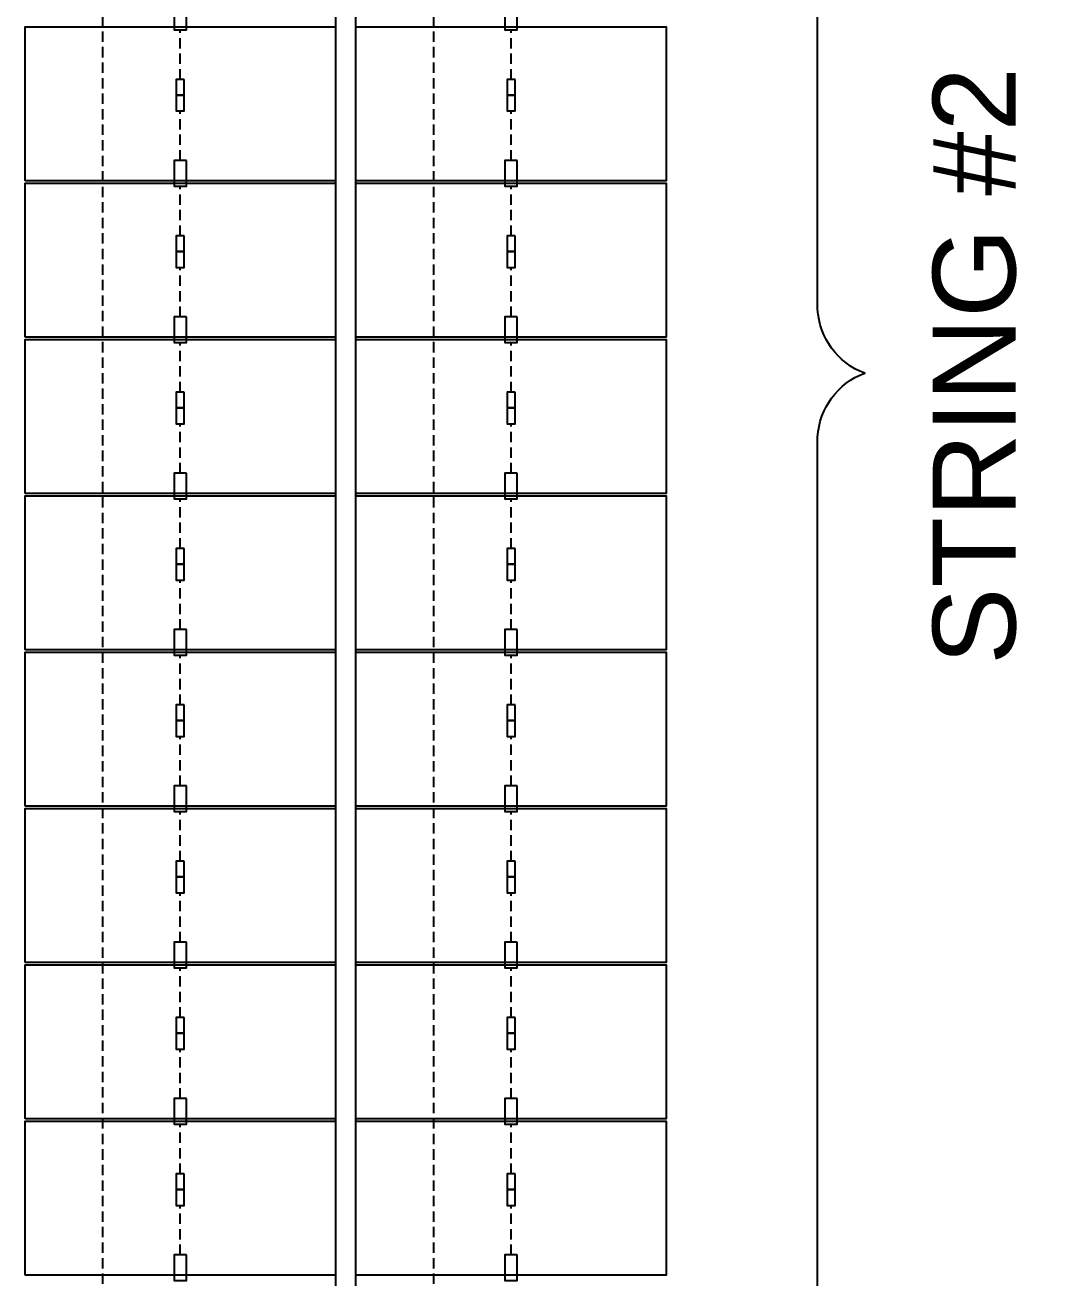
# Model space of a CAD drawing. Header units: feet. Extents: x -327 to 55127, y -2634 to 4121.
# Drawn here: x 1472.95 to 1497.87, y -2422.65 to -2392.39 of the extents above; entities that cross this region are included whole.
import ezdxf

# ---------------------------------------------------------------- set-up
doc = ezdxf.new("R2010")
doc.units = ezdxf.units.FT
doc.header["$MEASUREMENT"] = 0
doc.linetypes.add('HIDDEN', pattern=[0.375, 0.25, -0.125])
for name, color, linetype in [('E-HARN-COMP', 8, 'Continuous'), ('E-TRNK-CABL-NEG', 6, 'HIDDEN'), ('E-TRUNK-CABLE-POS', 6, 'HIDDEN'), ('G-ANNO-TEXT', 1, 'Continuous'), ('PVcase PV Modules (full frames)', 142, 'Continuous')]:
    doc.layers.add(name, color=color, linetype=linetype)
doc.styles.add('NEI-A', font='arial.ttf')

# ---------------------------------------------------------------- blocks, each defined once
blk = doc.blocks.new('HT72-18X (2x39)')
for points in [[(49978.573, 17293.928), (49978.573, 17143.993), (49979.065, 17143.993), (49979.065, 17293.928), (49978.573, 17293.928)], [(49971.076, 17248.152), (49971.076, 17251.869), (49978.573, 17251.869), (49978.573, 17248.152), (49971.076, 17248.152)], [(49979.065, 17248.152), (49979.065, 17251.869), (49986.562, 17251.869), (49986.562, 17248.152), (49979.065, 17248.152)], [(49971.076, 17244.375), (49971.076, 17248.093), (49978.573, 17248.093), (49978.573, 17244.375), (49971.076, 17244.375)], [(49979.065, 17244.375), (49979.065, 17248.093), (49986.562, 17248.093), (49986.562, 17244.375), (49979.065, 17244.375)], [(49971.076, 17240.599), (49971.076, 17244.316), (49978.573, 17244.316), (49978.573, 17240.599), (49971.076, 17240.599)], [(49979.065, 17240.599), (49979.065, 17244.316), (49986.562, 17244.316), (49986.562, 17240.599), (49979.065, 17240.599)], [(49971.076, 17236.823), (49971.076, 17240.54), (49978.573, 17240.54), (49978.573, 17236.823), (49971.076, 17236.823)], [(49979.065, 17236.823), (49979.065, 17240.54), (49986.562, 17240.54), (49986.562, 17236.823), (49979.065, 17236.823)], [(49971.076, 17233.047), (49971.076, 17236.764), (49978.573, 17236.764), (49978.573, 17233.047), (49971.076, 17233.047)], [(49979.065, 17233.047), (49979.065, 17236.764), (49986.562, 17236.764), (49986.562, 17233.047), (49979.065, 17233.047)], [(49971.076, 17229.27), (49971.076, 17232.988), (49978.573, 17232.988), (49978.573, 17229.27), (49971.076, 17229.27)], [(49979.065, 17229.27), (49979.065, 17232.988), (49986.562, 17232.988), (49986.562, 17229.27), (49979.065, 17229.27)], [(49971.076, 17225.494), (49971.076, 17229.211), (49978.573, 17229.211), (49978.573, 17225.494), (49971.076, 17225.494)], [(49979.065, 17225.494), (49979.065, 17229.211), (49986.562, 17229.211), (49986.562, 17225.494), (49979.065, 17225.494)], [(49971.076, 17221.718), (49971.076, 17225.435), (49978.573, 17225.435), (49978.573, 17221.718), (49971.076, 17221.718)], [(49979.065, 17221.718), (49979.065, 17225.435), (49986.562, 17225.435), (49986.562, 17221.718), (49979.065, 17221.718)]]:
    blk.add_lwpolyline(points)

msp = doc.modelspace()

# ---------------------------------------------------------------- linework, layer by layer
at = {"layer": 'E-HARN-COMP'}
for points in [[(1476.849, -2391.889), (1476.548, -2391.889), (1476.548, -2392.51), (1476.849, -2392.51)], [(1484.838, -2391.889), (1484.537, -2391.889), (1484.537, -2392.51), (1484.838, -2392.51)], [(1476.795, -2393.708), (1476.602, -2393.708), (1476.602, -2394.088), (1476.795, -2394.088)], [(1484.784, -2393.708), (1484.591, -2393.708), (1484.591, -2394.088), (1484.784, -2394.088)], [(1476.795, -2394.088), (1476.602, -2394.088), (1476.602, -2394.468), (1476.795, -2394.468)], [(1484.784, -2394.088), (1484.591, -2394.088), (1484.591, -2394.468), (1484.784, -2394.468)], [(1476.849, -2395.665), (1476.548, -2395.665), (1476.548, -2396.287), (1476.849, -2396.287)], [(1484.838, -2395.665), (1484.537, -2395.665), (1484.537, -2396.287), (1484.838, -2396.287)], [(1476.795, -2397.484), (1476.602, -2397.484), (1476.602, -2397.864), (1476.795, -2397.864)], [(1484.784, -2397.484), (1484.591, -2397.484), (1484.591, -2397.864), (1484.784, -2397.864)], [(1476.795, -2397.864), (1476.602, -2397.864), (1476.602, -2398.245), (1476.795, -2398.245)], [(1484.784, -2397.864), (1484.591, -2397.864), (1484.591, -2398.245), (1484.784, -2398.245)], [(1476.849, -2399.442), (1476.548, -2399.442), (1476.548, -2400.063), (1476.849, -2400.063)], [(1484.838, -2399.442), (1484.537, -2399.442), (1484.537, -2400.063), (1484.838, -2400.063)], [(1476.795, -2401.26), (1476.602, -2401.26), (1476.602, -2401.64), (1476.795, -2401.64)], [(1484.784, -2401.26), (1484.591, -2401.26), (1484.591, -2401.64), (1484.784, -2401.64)], [(1476.795, -2401.64), (1476.602, -2401.64), (1476.602, -2402.021), (1476.795, -2402.021)], [(1484.784, -2401.64), (1484.591, -2401.64), (1484.591, -2402.021), (1484.784, -2402.021)], [(1476.849, -2403.218), (1476.548, -2403.218), (1476.548, -2403.839), (1476.849, -2403.839)], [(1484.838, -2403.218), (1484.537, -2403.218), (1484.537, -2403.839), (1484.838, -2403.839)], [(1476.795, -2405.036), (1476.602, -2405.036), (1476.602, -2405.417), (1476.795, -2405.417)], [(1484.784, -2405.036), (1484.591, -2405.036), (1484.591, -2405.417), (1484.784, -2405.417)], [(1476.795, -2405.417), (1476.602, -2405.417), (1476.602, -2405.797), (1476.795, -2405.797)], [(1484.784, -2405.417), (1484.591, -2405.417), (1484.591, -2405.797), (1484.784, -2405.797)], [(1476.849, -2406.994), (1476.548, -2406.994), (1476.548, -2407.615), (1476.849, -2407.615)], [(1484.838, -2406.994), (1484.537, -2406.994), (1484.537, -2407.615), (1484.838, -2407.615)], [(1476.795, -2408.813), (1476.602, -2408.813), (1476.602, -2409.193), (1476.795, -2409.193)], [(1484.784, -2408.813), (1484.591, -2408.813), (1484.591, -2409.193), (1484.784, -2409.193)], [(1476.795, -2409.193), (1476.602, -2409.193), (1476.602, -2409.573), (1476.795, -2409.573)], [(1484.784, -2409.193), (1484.591, -2409.193), (1484.591, -2409.573), (1484.784, -2409.573)], [(1476.849, -2410.77), (1476.548, -2410.77), (1476.548, -2411.392), (1476.849, -2411.392)], [(1484.838, -2410.77), (1484.537, -2410.77), (1484.537, -2411.392), (1484.838, -2411.392)], [(1476.795, -2412.589), (1476.602, -2412.589), (1476.602, -2412.969), (1476.795, -2412.969)], [(1484.784, -2412.589), (1484.591, -2412.589), (1484.591, -2412.969), (1484.784, -2412.969)], [(1476.795, -2412.969), (1476.602, -2412.969), (1476.602, -2413.35), (1476.795, -2413.35)], [(1484.784, -2412.969), (1484.591, -2412.969), (1484.591, -2413.35), (1484.784, -2413.35)], [(1476.849, -2414.547), (1476.548, -2414.547), (1476.548, -2415.168), (1476.849, -2415.168)], [(1484.838, -2414.547), (1484.537, -2414.547), (1484.537, -2415.168), (1484.838, -2415.168)], [(1476.795, -2416.365), (1476.602, -2416.365), (1476.602, -2416.745), (1476.795, -2416.745)], [(1484.784, -2416.365), (1484.591, -2416.365), (1484.591, -2416.745), (1484.784, -2416.745)], [(1476.795, -2416.745), (1476.602, -2416.745), (1476.602, -2417.126), (1476.795, -2417.126)], [(1484.784, -2416.745), (1484.591, -2416.745), (1484.591, -2417.126), (1484.784, -2417.126)], [(1476.849, -2418.323), (1476.548, -2418.323), (1476.548, -2418.944), (1476.849, -2418.944)], [(1484.838, -2418.323), (1484.537, -2418.323), (1484.537, -2418.944), (1484.838, -2418.944)], [(1476.795, -2420.141), (1476.602, -2420.141), (1476.602, -2420.522), (1476.795, -2420.522)], [(1484.784, -2420.141), (1484.591, -2420.141), (1484.591, -2420.522), (1484.784, -2420.522)], [(1476.795, -2420.522), (1476.602, -2420.522), (1476.602, -2420.902), (1476.795, -2420.902)], [(1484.784, -2420.522), (1484.591, -2420.522), (1484.591, -2420.902), (1484.784, -2420.902)], [(1476.849, -2422.099), (1476.548, -2422.099), (1476.548, -2422.72), (1476.849, -2422.72)], [(1484.838, -2422.099), (1484.537, -2422.099), (1484.537, -2422.72), (1484.838, -2422.72)]]:
    msp.add_lwpolyline(points, close=True, dxfattribs=at)
at = {"layer": 'E-TRNK-CABL-NEG'}
for points in [[(1476.699, -2393.708), (1476.699, -2392.51)], [(1484.687, -2393.708), (1484.687, -2392.51)], [(1476.699, -2397.484), (1476.699, -2396.287)], [(1484.687, -2397.484), (1484.687, -2396.287)], [(1476.699, -2401.26), (1476.699, -2400.063)], [(1484.687, -2401.26), (1484.687, -2400.063)], [(1476.699, -2405.036), (1476.699, -2403.839)], [(1484.687, -2405.036), (1484.687, -2403.839)], [(1476.699, -2408.813), (1476.699, -2407.615)], [(1484.687, -2408.813), (1484.687, -2407.615)], [(1476.699, -2412.589), (1476.699, -2411.392)], [(1484.687, -2412.589), (1484.687, -2411.392)], [(1476.699, -2416.365), (1476.699, -2415.168)], [(1484.687, -2416.365), (1484.687, -2415.168)], [(1476.699, -2420.141), (1476.699, -2418.944)], [(1484.687, -2420.141), (1484.687, -2418.944)]]:
    msp.add_lwpolyline(points, dxfattribs=at)
at = {"layer": 'E-TRUNK-CABLE-POS'}
for points in [[(1484.687, -2352.447), (1484.687, -2351.673), (1482.813, -2351.673), (1482.813, -2450.177), (1472.95, -2450.177)], [(1476.699, -2352.447), (1476.699, -2351.673), (1474.824, -2351.673), (1474.824, -2449.63), (1472.95, -2449.63)], [(1476.699, -2395.665), (1476.699, -2394.468)], [(1484.687, -2395.665), (1484.687, -2394.468)], [(1476.699, -2399.442), (1476.699, -2398.245)], [(1484.687, -2399.442), (1484.687, -2398.245)], [(1476.699, -2403.218), (1476.699, -2402.021)], [(1484.687, -2403.218), (1484.687, -2402.021)], [(1476.699, -2406.994), (1476.699, -2405.797)], [(1484.687, -2406.994), (1484.687, -2405.797)], [(1476.699, -2410.77), (1476.699, -2409.573)], [(1484.687, -2410.77), (1484.687, -2409.573)], [(1476.699, -2414.547), (1476.699, -2413.35)], [(1484.687, -2414.547), (1484.687, -2413.35)], [(1476.699, -2418.323), (1476.699, -2417.126)], [(1484.687, -2418.323), (1484.687, -2417.126)], [(1476.699, -2422.099), (1476.699, -2420.902)], [(1484.687, -2422.099), (1484.687, -2420.902)]]:
    msp.add_lwpolyline(points, dxfattribs=at)
at = {"layer": 'G-ANNO-TEXT', "flags": 128}
msp.add_lwpolyline([(1490.955, -2450.702, 0.298343), (1492.092, -2449.16), (1492.092, -2402.343, -0.298343), (1493.229, -2400.801, -0.298343), (1492.092, -2399.258), (1492.092, -2352.441, 0.298343), (1490.955, -2350.899)], format="xyb", dxfattribs=at)

# ---------------------------------------------------------------- block references
at = {"layer": 'PVcase PV Modules (full frames)', "color": 144, "true_color": 0x007ca5}
msp.add_blockref('HT72-18X (2x39)', (-48498.126, -19644.306), dxfattribs=at)

# ---------------------------------------------------------------- texts
at = {"layer": 'G-ANNO-TEXT', "insert": (1496.9, -2393.408, -3.817), "char_height": 2, "width": 14.31195, "attachment_point": 9, "rotation": 90, "style": 'NEI-A', "bg_fill": 3, "box_fill_scale": 1.5, "bg_fill_color": 256, "bg_fill_transparency": 0}
msp.add_mtext('STRING #2', dxfattribs=at)

doc.saveas('drawing.dxf')
